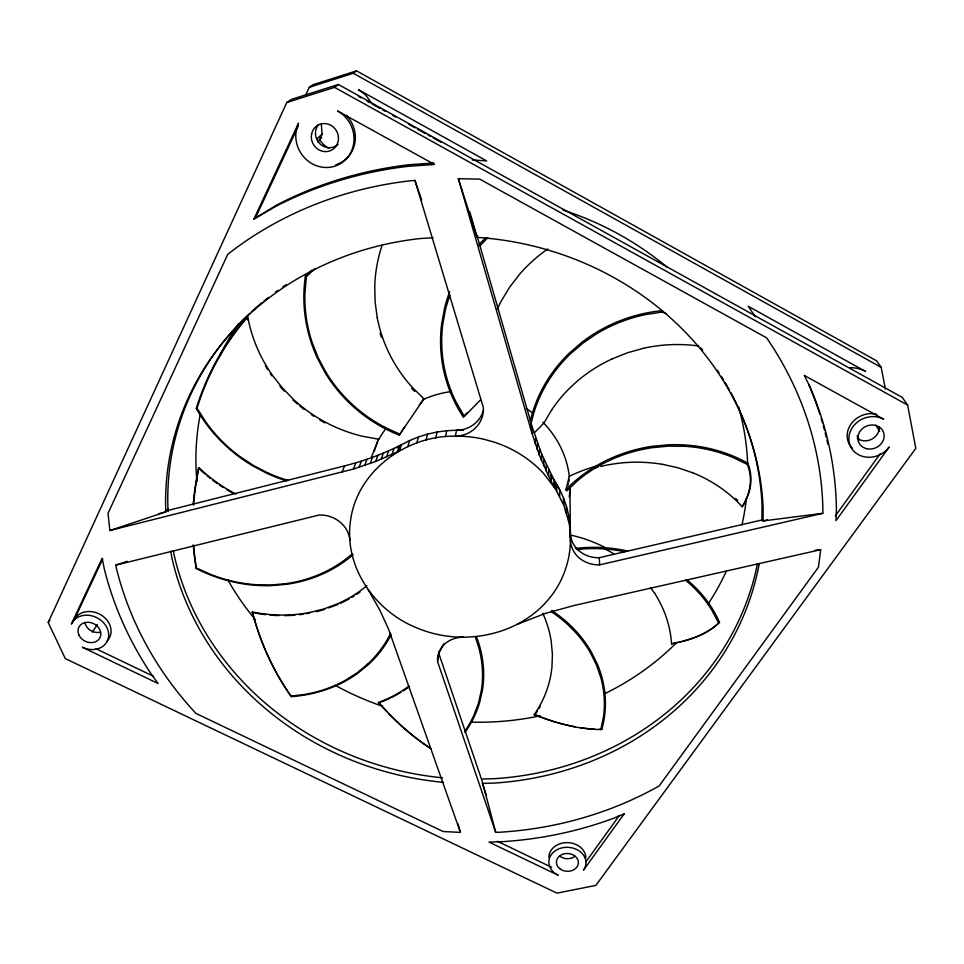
<?xml version="1.0" encoding="UTF-8"?>
<svg xmlns="http://www.w3.org/2000/svg" width="964" height="964" viewBox="0 0 964 964"><rect width="100%" height="100%" fill="white"/><g stroke="black" fill="none" stroke-linecap="round" stroke-linejoin="round"><path stroke-width="1.45" d="M563.494 504.63L555.035 488.278L543.527 473.384A110.679 100.232 9.5 0 0 494.568 442.259L484.988 439.524A110.679 100.232 9.5 0 0 455.333 436.15C405.784 435.33 355.547 471.902 350.245 522.898C344.546 568.459 376.141 612.248 417.858 628.287C462.865 647.085 520.439 635.806 550.878 596.451C565.266 577.978 572.351 554.047 569.977 530.718C569.941 519.331 562.892 509.269 563.494 498.027C560.108 489.965 555.842 482.289 550.577 475.312M559.662 496.303L559.71 489.772L555.144 481.819L555.035 488.278M761.897 520.548L762.03 505.425A297.912 271.559 9.5 0 0 730.808 392.577M556.734 491.375L556.818 484.88M554.035 479.927L554.915 481.494L554.806 487.941L553.914 486.362L554.035 479.927L541.696 454.177L532.188 426.932L477.325 236.734M553.914 486.362L551.203 481.301L551.348 474.903M551.203 481.301L548.6 476.156L548.769 469.817M569.917 487.663L570.447 539.551A28.366 25.63 -2.4 0 0 599.656 564.856L822.786 513.318L822.894 509.594A358.56 326.398 9.5 0 0 766.621 337.834L479.711 179.123L458.346 178.677L531.815 432.86L539.286 454.972L548.6 476.156M546.094 470.962L546.299 464.66M543.708 465.696L543.949 459.442M541.443 460.358L541.696 454.177M570.182 536.972C570.941 523.693 568.314 510.366 563.494 498.027M539.286 454.972L539.563 448.838M537.237 449.525L537.538 443.44M535.309 444.03L535.647 437.993M531.815 432.86L532.188 426.932M315.095 268.546A295.43 238.313 -88.5 0 0 312.89 270.535L306.395 276.752L304.925 293.345A147.492 143.347 22.5 0 0 312.035 342.136L318.036 357.451L325.748 371.971M376.105 446.115L378.466 439.174L362.934 436.343A148.179 142.286 33.4 0 1 293.598 399.53L282.476 388.07L272.583 375.514A148.167 142.057 33.4 0 1 247.772 316.975L246.905 316.939A296.49 270.884 45.9 0 0 196.282 408.471A147.625 137.756 32.6 0 0 253.05 466.046L267.498 473.577A147.625 137.756 32.6 0 0 286.802 480.916M814.797 550.372L820.677 549.673L818.46 567.169L659.087 786.009A358.56 326.398 9.5 0 1 499.28 832.257L495.701 832.342L437.584 661.641L438.921 653.749A26.643 23.22 8 0 1 438.837 651.664M530.79 425.931L531.212 423.148A144.516 132.454 -12.8 0 1 570.122 354.125L582.846 343.208L596.873 333.652A144.299 132.405 -12.5 0 1 644.783 314.734L662.015 312.035L666.136 313.541M197.355 476.023L198.608 468.179A297.286 273.415 -19.9 0 0 193.258 504.136M595.632 729.435L600.837 729.531L603.476 716.879A129.742 111.197 7.8 0 0 600.933 678.005L596.583 665.293L590.51 652.977M568.109 485.061L568.362 483.952M568.856 481.759L569.338 479.602M445.428 436.644L446.778 430.715L456.575 430.209A109.45 99.352 9.5 0 1 463.6 430.354M435.644 437.957L437.102 432.017L446.778 430.715M692.646 472.722A137.093 121.56 -3.5 0 1 742.159 506.763L744.112 503.353A297.972 111.776 -2.8 0 0 748.582 468.022L747.329 464.443L732.857 457.418A138.382 122.512 -6.5 0 0 685.115 446.32L668.498 446.127L651.929 447.718A138.587 122.488 -6.5 0 0 578.292 480.096L566.82 490.772L565.892 489.784L567.073 485.121M567.362 483.988L569.29 476.312A138.298 122.729 -3.8 0 1 597.547 465.865M426.076 440.066L427.642 434.101L437.102 432.017M477.674 235.445L477.144 237.385A299.575 272.764 9.5 0 1 763.151 508.775L763.042 520.934L822.786 513.318M416.785 442.958L418.46 436.969L427.642 434.101M407.856 446.585L409.628 440.572L418.46 436.969M399.361 450.947L401.229 444.886L409.628 440.572M397.361 451.996L399.241 445.922L400.891 445.103L399.024 451.164L375.755 461.443L353.463 469.046L109.86 530.525L108.04 513.282L227.781 254.279A358.56 326.398 9.5 0 1 410.592 180.762L414.966 180.461L421.642 199.982M449.875 295.02L445.742 308.215L442.753 324.386A147.673 141.371 -13.1 0 0 456.37 402.578L464.347 416.436L463.19 416.906A149.203 143.058 -11.8 0 1 441.633 323.988L444.681 307.697A149.203 143.058 -11.8 0 1 449.67 291.743M392.035 454.526L393.975 448.441L399.241 445.922M386.648 456.948L388.649 450.839L393.975 448.441M267.787 472.926L253.424 465.479L239.879 456.538A145.829 136.322 32.4 0 1 205.778 421.967L197.042 408.242L199.849 399.699A295.153 269.474 46.1 0 1 242.229 323.567L247.736 316.975M381.226 459.25L383.286 453.116L388.649 450.839M375.755 461.443L377.876 455.285L383.286 453.116M370.248 463.515L372.417 457.346L377.876 455.285M364.693 465.467L366.923 459.286L372.417 457.346M359.09 467.311L361.392 461.117L366.923 459.286M353.463 469.046L355.824 462.828L361.392 461.117M374.285 450.899L375.647 447.308M378.466 439.174L371.477 457.105M342.099 472.155L344.582 465.913L355.824 462.828M353.125 554.674A142.298 127.754 27.9 0 1 286.477 584.304L271.33 585.618A142.298 127.754 27.9 0 1 196.246 568.531L195.162 559.638A295.888 272.089 -19.6 0 1 193.656 545.66M747.329 464.443L747.835 463.226A140.033 124.308 -6.7 0 0 668.438 444.79L651.748 446.38A140.033 124.308 -6.7 0 0 565.892 489.784M48.2 622.491L286.79 102.497L291.381 99.4L338.388 84.483L902.256 397.421L907.63 405.085L915.8 448.368L595.873 885.398L556.987 893.146L65.275 658.581L48.2 622.491L49.803 620.298M305.516 95.472L309.311 87.278L313.204 84.651L356.547 70.854L876.613 360.849L881.192 367.38L885.41 389.034M253.93 219.021L298.539 123.187A30.523 28.703 61.7 0 0 312.432 163.892A30.523 28.703 61.7 0 0 351.173 151.746A30.523 28.703 61.7 0 0 337.569 110.956L434.511 164.47L408.616 166.266A371.646 338.46 9.5 0 0 275.174 206.694L253.93 219.021L276.933 204.91A369.561 336.93 9.5 0 1 409.579 164.699L433.884 163.012M255.809 217.189L298.298 125.983M71.481 623.853L102.148 558.277L104.461 569.604A371.646 338.46 9.5 0 0 151.312 674.197L158.156 683.548L82.386 647.254A19.87 16.46 26.2 0 0 107.353 640.952A19.87 16.46 26.2 0 0 96.424 617.478A19.87 16.46 26.2 0 0 71.481 623.853L74.083 620.105L102.738 558.891M318.192 142.335L322.084 134.153L321.313 123.922M311.878 270.185A296.731 239.711 -88.6 0 0 305.359 276.379A149.324 144.998 23.6 0 0 317.132 357.596L324.856 372.249A149.324 144.998 23.6 0 0 399.204 435.126L423.919 398.819L412.58 387.685A148.444 145.371 -2.3 0 1 377.213 317.59M534.128 433.089L544.009 422.919L551.818 409.688M92.363 632.107L97.304 624.576M249.845 313.288A297.912 271.559 9.5 0 0 167.965 508.643L165.796 511.896L109.86 530.525M399.204 435.126L404.711 426.907M419.256 405.229L423.919 398.819M742.135 506.775L742.798 505.811A299.334 112.716 -2.9 0 0 747.835 463.226M586.004 861.744L619.406 815.424M835.342 515.957L880.24 453.695M463.19 416.906L467.263 412.628M464.347 416.436L480.289 400.108M479.735 245.977L487.796 237.722M321.759 137.575L319.446 139.696L323.024 143.998A34.114 32.161 65.3 0 0 328.82 148.384M687.284 580.027A134.345 116.475 0.2 0 1 719.518 622.286L715.782 625.6A298.756 113.74 24.6 0 1 676.366 642.855M316.831 138.912L322.084 134.153M367.465 664.329L356.909 672.98L345.257 680.367A134.478 117.656 21.8 0 1 305.419 694.321L290.995 696.104L286.657 689.79M286.79 102.497L334.556 87.363L338.388 84.483M309.311 87.278L353.318 73.276L356.547 70.854M396.71 447.73L401.229 444.886M654.701 593.33A132.755 115.921 3.7 0 1 671.571 643.904L672.486 643.41M517.005 624.395L545.299 613.429L573.315 605.681L820.677 549.673M612.056 358.909L627.359 352.812L643.325 348.341M328.688 607.886L338.002 604.416M458.033 823.846L460.418 832.378L443.151 831.546L195.909 713.396A358.56 326.398 9.5 0 1 116.475 568.591L115.776 565.133L127.176 561.301M196.282 408.471L197.042 408.242M310.348 612.393L324.157 608.85L337.388 603.874A138.912 124.573 25.7 0 0 366.886 585.642M166.519 510.812L344.582 465.913M158.602 513.704L165.796 511.896A299.575 272.764 9.5 0 1 420.364 238.542L433.089 237.722M115.776 565.133L319.192 515.017A27.92 24.871 19.7 0 1 349.896 540.334M570.375 532.622A28.052 25.401 -2.6 0 0 599.259 557.686L762.669 519.801L763.042 520.934L767.344 519.945M600.837 729.531L601.849 729.314A131.309 112.643 7.2 0 0 597.572 664.618L591.474 652.23A131.309 112.643 7.2 0 0 551.673 610.417M671.583 643.904L676.487 642.952M577.014 549.697L579.87 549.287M556.71 722.301A300.623 147.299 51.7 0 1 535.056 714.71L534.213 714.734L540.021 717.023M482.675 778.996L494.544 778.671A297.912 271.559 9.5 0 0 757.475 563.578M472.264 159.928L486.663 160.928L358.512 89.724L365.645 94.99L372.261 104.076L380.045 108.402M662.401 464.287L677.812 467.745L692.622 472.77M305.359 276.379L306.395 276.752M196.463 567.989L210.755 574.448A140.551 126.489 28.1 0 0 255.834 584.702L271.065 584.991L286.103 583.642A140.768 126.85 28.4 0 0 352.161 553.938M384.817 427.293L399.723 434.125M95.677 648.579L153.529 676.33M497.424 841.295L551.504 867.239M804.458 375.538L883.711 419.232A22.594 19.895 -23.4 0 0 852.839 426.859A22.594 19.895 -23.4 0 0 858.285 454.598A22.594 19.895 -23.4 0 0 889.182 447.031L836.005 520.62L836.403 508.462A371.646 338.46 9.5 0 0 810.146 387.179L804.289 375.382M358.475 96.424L360.982 97.822M367.248 101.292L369.754 102.69M382.648 109.836L385.238 111.282M393.023 115.596L395.626 117.042M408.603 124.248L415.086 127.838M417.677 129.284L425.473 133.598M428.064 135.044L430.655 136.478M433.258 137.924L441.042 142.238M334.556 87.363L907.63 405.085M353.318 73.276L881.192 367.38M542.913 422.244L544.009 422.919M284.368 391.095L281.825 388.48A149.504 143.275 33.8 0 1 279.922 386.263M383.238 707.865L378.454 702.503L379.009 702.828A300.178 197.957 79.4 0 0 386.733 711.336M650.555 587.666L654.677 593.342M755.246 316.626L748.233 306.263L865.6 371.489A32.186 28.703 -25.3 0 0 850.043 367.682M290.995 696.104L291.345 696.635A136.153 118.873 21.3 0 0 357.68 673.342L368.332 664.654A136.153 118.873 21.3 0 0 391.119 634.818M368.212 589.739L379.852 610.152L388.673 629.516L460.418 832.378M875.842 425.196L879.626 431.39M857.116 435.861L859.322 439.789M718.578 623.045L712.083 610.586A132.755 114.837 0.6 0 0 685.428 580.123M438.921 653.749L482.398 781.912L495.701 832.342M486.121 794.77L482.253 783.383L494.195 783.069A299.575 272.764 9.5 0 0 759.114 564.253M458.346 178.677L477.144 237.385L469.733 211.67M414.966 180.461L483.338 407.423A29.221 27.546 13.4 0 1 455.333 436.15L456.575 430.209A28.884 27.281 13.5 0 0 483.458 410.218M310.324 612.333A138.9 124.368 25.1 0 1 252.303 611.947L254.412 619.599M252.291 612.007L252.387 612.489A298.804 246.061 -68.3 0 0 291.345 696.635M173.351 550.673L174.123 554.963A297.912 271.559 9.5 0 0 442.633 777.815M170.724 551.227L172.026 558.421A299.575 272.764 9.5 0 0 443.512 782.334M662.015 312.035L661.822 310.673A146.034 134.285 -12.4 0 0 582.136 342.087L569.314 353.113A146.034 134.285 -12.4 0 0 530.236 421.352M377.237 317.59L375.092 301.684L374.767 285.561A148.408 145.323 -0.5 0 1 382.25 244.904M167.965 508.643L168.218 511.559M599.259 557.686L599.656 564.856M569.917 523.874L569.977 530.718M568.615 515.138L568.664 521.91M566.471 506.498L566.495 513.185M563 210.044A298.756 275.608 9.5 0 1 667.184 267.257M437.584 661.641A26.92 23.413 8 0 1 463.383 637.204M548.938 857.442A18.473 14.978 3 0 1 567.302 842.62A18.473 14.978 3 0 1 585.847 857.96M852.453 448.381A22.461 19.798 -23.5 0 1 851.079 423.955A22.461 19.798 -23.5 0 1 876.674 414.267M808.688 384.383A369.561 336.93 9.5 0 1 819.81 414.134M821.147 418.424A369.561 336.93 9.5 0 1 822.425 422.726M823.244 425.606A369.561 336.93 9.5 0 1 824.413 429.92M825.16 432.812A369.561 336.93 9.5 0 1 826.22 437.138M826.907 440.018A369.561 336.93 9.5 0 1 827.871 444.356M575.038 856.249A10.857 8.833 2.9 0 1 559.735 856.044M251.953 311.336A297.912 271.559 9.5 0 1 261.738 302.817M263.979 300.973A297.912 271.559 9.5 0 1 268.522 297.358M275.499 292.092A297.912 271.559 9.5 0 1 277.873 290.381M282.681 287.019A297.912 271.559 9.5 0 1 286.344 284.549M700.804 347.859A297.912 271.559 9.5 0 1 702.672 350.149M717.397 370.26A297.912 271.559 9.5 0 1 718.999 372.694M721.349 376.37A297.912 271.559 9.5 0 1 723.639 380.069M725.133 382.551A297.912 271.559 9.5 0 1 727.314 386.287M728.025 387.54A297.912 271.559 9.5 0 1 729.435 390.046M346.293 115.306A30.342 28.534 62 0 1 335.882 164.748M74.083 620.105A19.762 16.388 26.3 0 1 101.232 615.044A19.762 16.388 26.3 0 1 107.245 640.771M100.473 632.191A11.604 9.652 26.4 0 1 84.904 622.479M338.111 144.299A13.99 13.171 62.4 0 1 319.687 143.516A13.99 13.171 62.4 0 1 318.662 124.428M879.144 426.799A13.183 11.628 -23.7 0 1 871.781 439.186A13.183 11.628 -23.7 0 1 857.177 438.15M726.374 571.049A276.499 255.593 9.5 0 1 707.889 604.344M676.487 642.735A276.499 255.593 9.5 0 1 605.284 693.405M540.069 715.83A276.499 255.593 9.5 0 1 471.059 722.132M382.491 706.226A276.499 255.593 9.5 0 1 335.243 685.32M255.086 619.382A276.499 255.593 9.5 0 1 227.745 579.689M196.909 481.301A276.499 255.593 9.5 0 1 200.416 413.496M218.924 357.644A276.499 255.593 9.5 0 1 238.518 323.796M738.605 406.844A276.499 255.593 9.5 0 1 747.582 462.322M746.389 498.484A276.499 255.593 9.5 0 1 741.943 524.958M378.346 440.211A101.256 93.327 9.5 0 1 385.913 428.558M422.798 399.662A101.256 93.327 9.5 0 1 451.333 391.517M526.296 408.519A101.256 93.327 9.5 0 1 532.345 412.857M543.322 422.666A101.256 93.327 9.5 0 1 569.326 476.59M569.893 487.531A101.256 93.327 9.5 0 1 569.254 497.05M324.952 422.895A149.504 143.275 33.8 0 1 319.879 420.039M313.698 416.195A149.504 143.275 33.8 0 1 311.276 414.568M304.19 409.447A149.504 143.275 33.8 0 1 299.623 405.796M297.382 403.916A149.504 143.275 33.8 0 1 293.032 400.024M271.872 375.827A149.504 143.275 33.8 0 1 270.209 373.417M267.799 369.742A149.504 143.275 33.8 0 1 265.486 366.007M247.471 319.807A149.504 143.275 33.8 0 1 246.905 316.939M288.393 480.518A146.058 136.707 32.5 0 1 267.811 472.878M478.734 244.868A149.203 143.058 -11.8 0 1 485.856 237.638M497.4 308.866A147.492 139.25 -15.7 0 1 501.292 300.961L509.727 287.055L519.801 274.041A147.456 139.382 -15.1 0 1 547.745 248.965M409.592 686.525A135.068 118.415 18 0 1 403.434 690.754M401.144 692.176A135.068 118.415 18 0 1 391.625 697.418M390.396 698.02A135.068 118.415 18 0 1 380.31 702.346M430.992 748.606A300.178 197.957 79.4 0 1 388.697 713.396M464.961 732.387A131.996 113.487 14.3 0 0 479.602 702.66L482.482 689.947A131.996 113.487 14.3 0 0 476.59 637.12M430.257 748.257A298.707 196.993 79.6 0 1 383.286 707.769M475.445 637.626A130.574 112.342 15.3 0 1 481.398 690.128L478.566 702.78L474.083 714.878A130.381 112.198 14.9 0 1 464.889 731.122M443.633 643.856A133.851 117.56 18.8 0 1 439.006 652.869M408.844 686.211A133.851 117.5 18.1 0 1 378.43 702.443M360.006 592.053A140.166 125.344 25.1 0 1 356.535 594.414M354.186 595.921A140.166 125.344 25.1 0 1 351.788 597.379M349.354 598.777A140.166 125.344 25.1 0 1 340.581 603.259M324.675 609.381A140.166 125.344 25.1 0 1 316.385 611.682M309.348 613.2A140.166 125.344 25.1 0 1 306.504 613.707M303.636 614.152A140.166 125.344 25.1 0 1 299.31 614.719M294.96 615.153A140.166 125.344 25.1 0 1 284.729 615.635M278.861 615.586A140.166 125.344 25.1 0 1 270.016 615.08M265.594 614.634A140.166 125.344 25.1 0 1 252.387 612.489M286.718 689.742A297.37 244.904 -68.1 0 1 254.484 619.563M390.661 633.252A134.683 117.921 22.1 0 1 367.441 664.304M735.52 498.4A138.298 122.729 -3.8 0 1 737.665 500.461M593.752 468.287A137.105 121.271 -3.4 0 1 597.897 467.154M600.68 466.456A137.105 121.271 -3.4 0 1 662.389 464.335M414.689 391.517A149.709 146.685 0.2 0 1 411.712 388.347M381.467 337.376A149.709 146.685 0.2 0 1 380.105 333.207M384.841 427.245A147.709 143.684 22 0 1 325.772 371.959M233.059 493.279A145.95 134.599 31.6 0 1 226.877 489.76M223.238 487.519A145.95 134.599 31.6 0 1 219.659 485.181M217.31 483.567A145.95 134.599 31.6 0 1 212.707 480.205M210.441 478.469A145.95 134.599 31.6 0 1 207.115 475.782M204.934 473.939A145.95 134.599 31.6 0 1 198.608 468.179M196.246 568.531A297.286 273.415 -19.9 0 1 193.246 544.781M193.547 505.088A295.888 272.089 -19.6 0 1 197.403 476.035M235.843 494.026A144.648 133.526 31.4 0 1 199.078 467.769M551.842 409.7A142.925 129.947 -10.6 0 1 612.068 358.933M643.313 348.305A142.901 130.2 -10.4 0 1 698.852 346.028M540.406 706.19A132.719 115.439 10.7 0 1 538.96 708.673M537.454 711.119A132.719 115.439 10.7 0 1 535.056 714.71M601.849 729.314A300.623 147.299 51.7 0 1 599.259 729.302M593.993 729.097A300.623 147.299 51.7 0 1 580.509 727.663M575.002 726.723A300.623 147.299 51.7 0 1 565.217 724.603M563.807 724.253A300.623 147.299 51.7 0 1 558.132 722.711M595.583 729.338A299.165 146.492 51.8 0 1 539.973 716.879M550.962 611.441A129.947 111.222 8.2 0 1 590.546 652.965M542.792 613.273A131.55 114.391 11.6 0 1 551.227 641.337L552.42 654.327L551.938 667.221A131.538 114.487 11 0 1 534.177 714.722M719.518 622.286A300.166 114.535 24.4 0 1 682.163 641.325M680.982 641.614A300.166 114.535 24.4 0 1 678.608 642.169M677.403 642.434A300.166 114.535 24.4 0 1 673.728 643.181M575.412 548.432A134.345 116.475 0.2 0 1 627.66 551.059M571.881 535.333A133.936 116.969 3.4 0 1 604.573 547.251M579.87 549.239A132.96 114.812 0.8 0 1 624.564 551.697M604.368 548.612A132.779 115.692 4.1 0 1 613.514 553.71M624.106 813.917L583.473 870.167A18.557 15.026 3 0 0 576.653 849.477A18.557 15.026 3 0 0 551.3 854.586A18.557 15.026 3 0 0 558.24 875.252L488.941 842.054L500.581 841.789A371.646 338.46 9.5 0 0 613.453 818.328L624.106 813.917M559.638 868.564A11.002 8.905 3 0 0 578.014 864.889A11.002 8.905 3 0 0 564.543 853.743A11.002 8.905 3 0 0 559.638 868.564M78.952 635.035A11.773 9.748 26.2 0 0 98.569 639.674A11.773 9.748 26.2 0 0 90.761 622.624A11.773 9.748 26.2 0 0 78.952 635.035M866.516 448.67A13.388 11.785 -23.4 0 0 883.94 433.812A13.388 11.785 -23.4 0 0 862.539 428.534A13.388 11.785 -23.4 0 0 866.516 448.67M311.553 134.261A14.219 13.376 61.7 0 0 329.363 151.047A14.219 13.376 61.7 0 0 333.737 127.417A14.219 13.376 61.7 0 0 311.553 134.261"/></g></svg>
